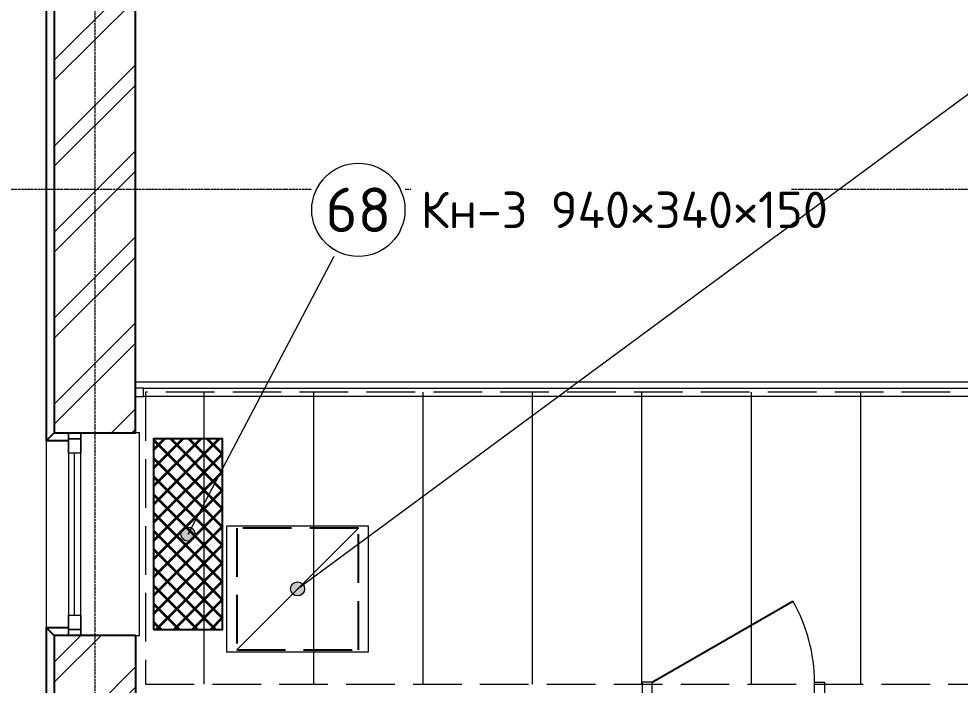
# Model space of a CAD drawing. Header units: millimetres. Extents: x -5016 to 63303, y -6019 to 98943.
# Drawn here: x -375 to 4269, y 46455 to 49742 of the extents above; entities that cross this region are included whole.
import ezdxf
from ezdxf.enums import TextEntityAlignment as Align

# ---------------------------------------------------------------- set-up
doc = ezdxf.new("R2010")
doc.units = ezdxf.units.MM
doc.linetypes.add('ОВ_ШТРИХ', pattern=[330, 240, -90])
doc.linetypes.add('Осевая 12-2-2', pattern=[16, 12, -2, 0, -2])
for name, color, linetype, lineweight in [('A-DOOR', 8, 'Continuous', 13), ('A-FLOR', 9, 'Continuous', 13), ('A-GLAZ', 8, 'Continuous', 13), ('A-GLAZ-CWMG', 8, 'Continuous', 13), ('A-WALL', 8, 'Continuous', 13), ('A-WALL-PATT', 8, 'Continuous', 13), ('S-GRID', 8, 'Continuous', 13), ('АР_подложка', 8, 'Continuous', 13), ('ТЗ_АР', 5, 'Continuous', 35), ('ТЗ_АР_зоны', 5, 'Continuous', 13), ('ТЗ_АР_марки', 7, 'Continuous', 18), ('ТЗ_контекст', 8, 'Continuous', 18)]:
    doc.layers.add(name, color=color, linetype=linetype, lineweight=lineweight)
doc.styles.add('GOST', font='isocpeur.ttf', dxfattribs={"width": 0.9})

# ---------------------------------------------------------------- blocks, each defined once
blk = doc.blocks.new('INT 20 Окно Прямоугольник 1ст - INT 20 Окно Прямоугольник 1ст 1000-3000h остекление-1568838-Этаж 2 - Планировка')
at = {"layer": 'A-GLAZ'}
for p, q in [((460, 240), (-460, 240)), ((-500, 130), (-400, 130)), ((-470, 130), (-500, 130)), ((-470, 70), (-470, 130)), ((-400, 130), (-470, 130)), ((-470, 130), (-470, 70)), ((400, 130), (500, 130)), ((470, 130), (400, 130)), ((500, 130), (470, 130)), ((470, 130), (470, 70)), ((470, 70), (470, 130)), ((-500, 70), (-470, 70)), ((-400, 70), (-500, 70)), ((-470, 70), (-400, 70)), ((500, 70), (400, 70)), ((400, 70), (470, 70)), ((470, 70), (500, 70)), ((-500, -200), (-500, -220)), ((-500, -220), (500, -220)), ((500, -220), (500, -200))]:
    blk.add_line(p, q, dxfattribs=at)
blk = doc.blocks.new('INT 20 Откосы окон снаружи Прямоугольник - INT 20 Откосы окон снаружи Прямоугольник-1566574-Этаж 2 - Планировка')
at = {"layer": 'A-WALL', "lineweight": 25}
for p, q in [((-476.7, 30), (-476.7, -80)), ((443.3, -80), (443.3, 30))]:
    blk.add_line(p, q, dxfattribs=at)
blk = doc.blocks.new('INT 20 Стекло - Стекло-1566582-Этаж 2 - Планировка')
at = {"layer": 'A-GLAZ'}
for p, q in [((400, 30), (-400, 30)), ((-400, 30), (-400, -30)), ((-400, 0), (400, 0)), ((400, -30), (400, 30)), ((-400, -30), (400, -30))]:
    blk.add_line(p, q, dxfattribs=at)
blk = doc.blocks.new('Прямоугольный импост - Прямоугольный импост чёрный-1565332-Этаж 2 - Планировка')
at = {"layer": 'A-GLAZ-CWMG'}
for p, q in [((2408.2, 12552.6), (2408.2, 12592.6)), ((2408.2, 12592.6), (11578.2, 12592.6)), ((11578.2, 12552.6), (2408.2, 12552.6))]:
    blk.add_line(p, q, dxfattribs=at)
blk = doc.blocks.new('Прямоугольный импост - Прямоугольный импост чёрный-1565334-Этаж 2 - Планировка')
at = {"layer": 'A-GLAZ-CWMG'}
for p, q in [((-40, -20), (-40, 20)), ((-40, 20), (0, 20)), ((0, -20), (-40, -20))]:
    blk.add_line(p, q, dxfattribs=at)
blk = doc.blocks.new('INT 19 Дверь межкомнатная одностворчатая - 900 х 2370 _800_ Глухое П-НАР-1569046-Этаж 2 - Планировка')
at = {"layer": 'A-DOOR', "lineweight": 25}
blk.add_line((-400, 170), (292.8, 570), dxfattribs=at)
at = {"layer": 'A-DOOR'}
for p, q in [((-400, 170), (-450, 170)), ((-450, 170), (-450, 95)), ((-400, 95), (-400, 170)), ((400, 95), (400, 170)), ((400, 170), (450, 170)), ((450, 170), (450, 95)), ((-450, 95), (-400, 95)), ((450, 95), (400, 95))]:
    blk.add_line(p, q, dxfattribs=at)
blk.add_arc((-400, 170), 800, 360, 30, dxfattribs=at)
blk = doc.blocks.new('АР_plan2')
at = {"layer": 'A-WALL-PATT', "lineweight": 9}
h = blk.add_hatch(dxfattribs=at)
h.set_pattern_fill('FP_1', color=256, style=0, pattern_type=2)
h.set_pattern_definition([(45, (0, 0), (-212.132, 212.132), []), (45, (0, 100), (-212.132, 212.132), [])])
h.paths.add_polyline_path([(1968.2, 5572.6), (2368.2, 5572.6), (2368.2, 11372.6), (1968.2, 11372.6), (1968.2, 7492.1)])
h.paths.add_polyline_path([(2368.2, 12372.6), (2368.2, 17022.6), (1968.2, 17022.6), (1968.2, 12372.6), (2210.7, 12372.6)])
h.paths.add_polyline_path([(2368.2, 18022.6), (2368.2, 18272.6), (1968.2, 18272.6), (1968.2, 18022.6), (2210.7, 18022.6)])
at = {"layer": 'A-FLOR'}
blk.add_line((11568.2, 12622.6), (2368.2, 12622.6), dxfattribs=at)
at = {"layer": 'A-WALL', "lineweight": 25}
for p, q in [((1928.2, 17062.6), (1928.2, 12332.6)), ((1968.2, 17022.6), (1968.2, 12372.6)), ((2368.2, 12372.6), (2368.2, 17022.6)), ((1928.2, 12332.6), (1968.2, 12372.6)), ((1968.2, 12372.6), (2368.2, 12372.6)), ((1928.2, 11412.6), (1928.2, 5532.6)), ((1968.2, 11372.6), (1928.2, 11412.6)), ((2368.2, 11372.6), (1968.2, 11372.6)), ((1968.2, 11372.6), (1968.2, 5572.6)), ((2368.2, 11372.6), (2368.2, 10822.6))]:
    blk.add_line(p, q, dxfattribs=at)
at = {"layer": 'S-GRID', "color": 251, "linetype": 'Осевая 12-2-2', "true_color": 0x646464}
for p, q in [((2168.2, 22574.8), (2168.2, -1346.2)), ((23375.6, 13572.6), (-1176.1, 13572.6))]:
    blk.add_line(p, q, dxfattribs=at)
at = {"layer": 'A-DOOR', "lineweight": 25}
blk.add_blockref('INT 19 Дверь межкомнатная одностворчатая - 900 х 2370 _800_ Глухое П-НАР-1569046-Этаж 2 - Планировка', (5318.2, 10972.6), dxfattribs=at)
at = {"layer": 'A-GLAZ', "rotation": 89.99999999999991}
for name, p in [('INT 20 Окно Прямоугольник 1ст - INT 20 Окно Прямоугольник 1ст 1000-3000h остекление-1568838-Этаж 2 - Планировка', (2168.2, 11872.6)), ('INT 20 Стекло - Стекло-1566582-Этаж 2 - Планировка', (2068.2, 11872.6))]:
    blk.add_blockref(name, p, dxfattribs=at)
at = {"layer": 'A-GLAZ-CWMG', "extrusion": (0, 0, -1)}
blk.add_blockref('Прямоугольный импост - Прямоугольный импост чёрный-1565334-Этаж 2 - Планировка', (-2368.2, 12572.6), dxfattribs=at)
at = {"layer": 'A-GLAZ-CWMG'}
blk.add_blockref('Прямоугольный импост - Прямоугольный импост чёрный-1565332-Этаж 2 - Планировка', (0, 0), dxfattribs=at)
at = {"layer": 'A-WALL', "lineweight": 25, "rotation": 89.99999999999991}
blk.add_blockref('INT 20 Откосы окон снаружи Прямоугольник - INT 20 Откосы окон снаружи Прямоугольник-1566574-Этаж 2 - Планировка', (1958.2, 11889.4), dxfattribs=at)

msp = doc.modelspace()

# ---------------------------------------------------------------- block references
at = {"layer": 'АР_подложка'}
msp.add_blockref('АР_plan2', (-2168, 35327), dxfattribs=at)

# ---------------------------------------------------------------- next in the draw order: hatches: boundary and pattern name
at = {"layer": 'ТЗ_АР'}
h = msp.add_hatch(dxfattribs=at)
h.set_pattern_fill('ANSI37', scale=20)
h.paths.add_polyline_path([(290, 46730), (630, 46730), (630, 47670), (290, 47670)])
at = {"layer": 'ТЗ_АР_зоны'}
h = msp.add_hatch(dxfattribs=at)
h.set_pattern_fill('ANSI31', scale=170, angle=45)
h.paths.add_polyline_path([(250, 46460), (9500, 46460), (9500, 47900), (250, 47900)])
at = {"layer": 'ТЗ_АР_марки'}
h = msp.add_hatch(color=7, dxfattribs=at)
edge = h.paths.add_edge_path()
edge.add_arc((460, 47200), 35, 0, 360)
h = msp.add_hatch(color=7, dxfattribs=at)
edge = h.paths.add_edge_path()
edge.add_arc((1000, 46930), 35, 0, 360)

# ---------------------------------------------------------------- next in the draw order: linework, layer by layer
at = {"layer": 'ТЗ_АР', "lineweight": 25}
msp.add_lwpolyline([(290, 46730), (630, 46730), (630, 47670), (290, 47670)], close=True, dxfattribs=at)
at = {"layer": 'ТЗ_АР', "linetype": 'ОВ_ШТРИХ', "lineweight": 25}
msp.add_lwpolyline([(700, 46630), (1300, 46630), (1300, 47230), (700, 47230)], close=True, dxfattribs=at)
at = {"layer": 'ТЗ_АР', "lineweight": 13}
msp.add_lwpolyline([(700, 46630), (1300, 47230)], dxfattribs=at)
at = {"layer": 'ТЗ_АР_зоны', "linetype": 'ОВ_ШТРИХ'}
msp.add_lwpolyline([(250, 46460), (9500, 46460), (9500, 47900), (250, 47900)], close=True, dxfattribs=at)
at = {"layer": 'ТЗ_АР_марки', "lineweight": 13}
msp.add_lwpolyline([(460, 47200), (1193.1, 48596.4)], dxfattribs=at)
at = {"layer": 'ТЗ_АР_марки'}
for centre in [(460, 47200), (1000, 46930)]:
    msp.add_circle(centre, 35, dxfattribs=at)
at = {"layer": 'ТЗ_контекст'}
msp.add_lwpolyline([(650, 46620), (1350, 46620), (1350, 47240), (650, 47240)], close=True, dxfattribs=at)

# ---------------------------------------------------------------- next in the draw order: wipeouts: each hides what was drawn before it
msp.add_wipeout([(1560, 48670), (3435.6, 48670), (3435.6, 48930), (1560, 48930)])

# ---------------------------------------------------------------- next in the draw order: texts
at = {"layer": 'ТЗ_АР_марки', "style": 'GOST'}
msp.add_text('Кн-3 940×340×150', height=180, dxfattribs=at).set_placement((1608, 48800), align=Align.MIDDLE_LEFT)

# ---------------------------------------------------------------- next in the draw order: wipeouts: each hides what was drawn before it
msp.add_wipeout([(1070, 48570), (1530, 48570), (1530, 49030), (1070, 49030)])

# ---------------------------------------------------------------- next in the draw order: linework, layer by layer
at = {"layer": 'ТЗ_АР_марки', "lineweight": 13}
msp.add_lwpolyline([(1000, 46930), (5515, 50263.4)], dxfattribs=at)
at = {"layer": 'ТЗ_АР_марки', "lineweight": 18}
msp.add_circle((1300, 48800), 230, dxfattribs=at)

# ---------------------------------------------------------------- next in the draw order: texts
at = {"layer": 'ТЗ_АР_марки', "style": 'GOST'}
msp.add_text('68', height=220, dxfattribs=at).set_placement((1300, 48800), align=Align.MIDDLE_CENTER)

doc.saveas('drawing.dxf')
